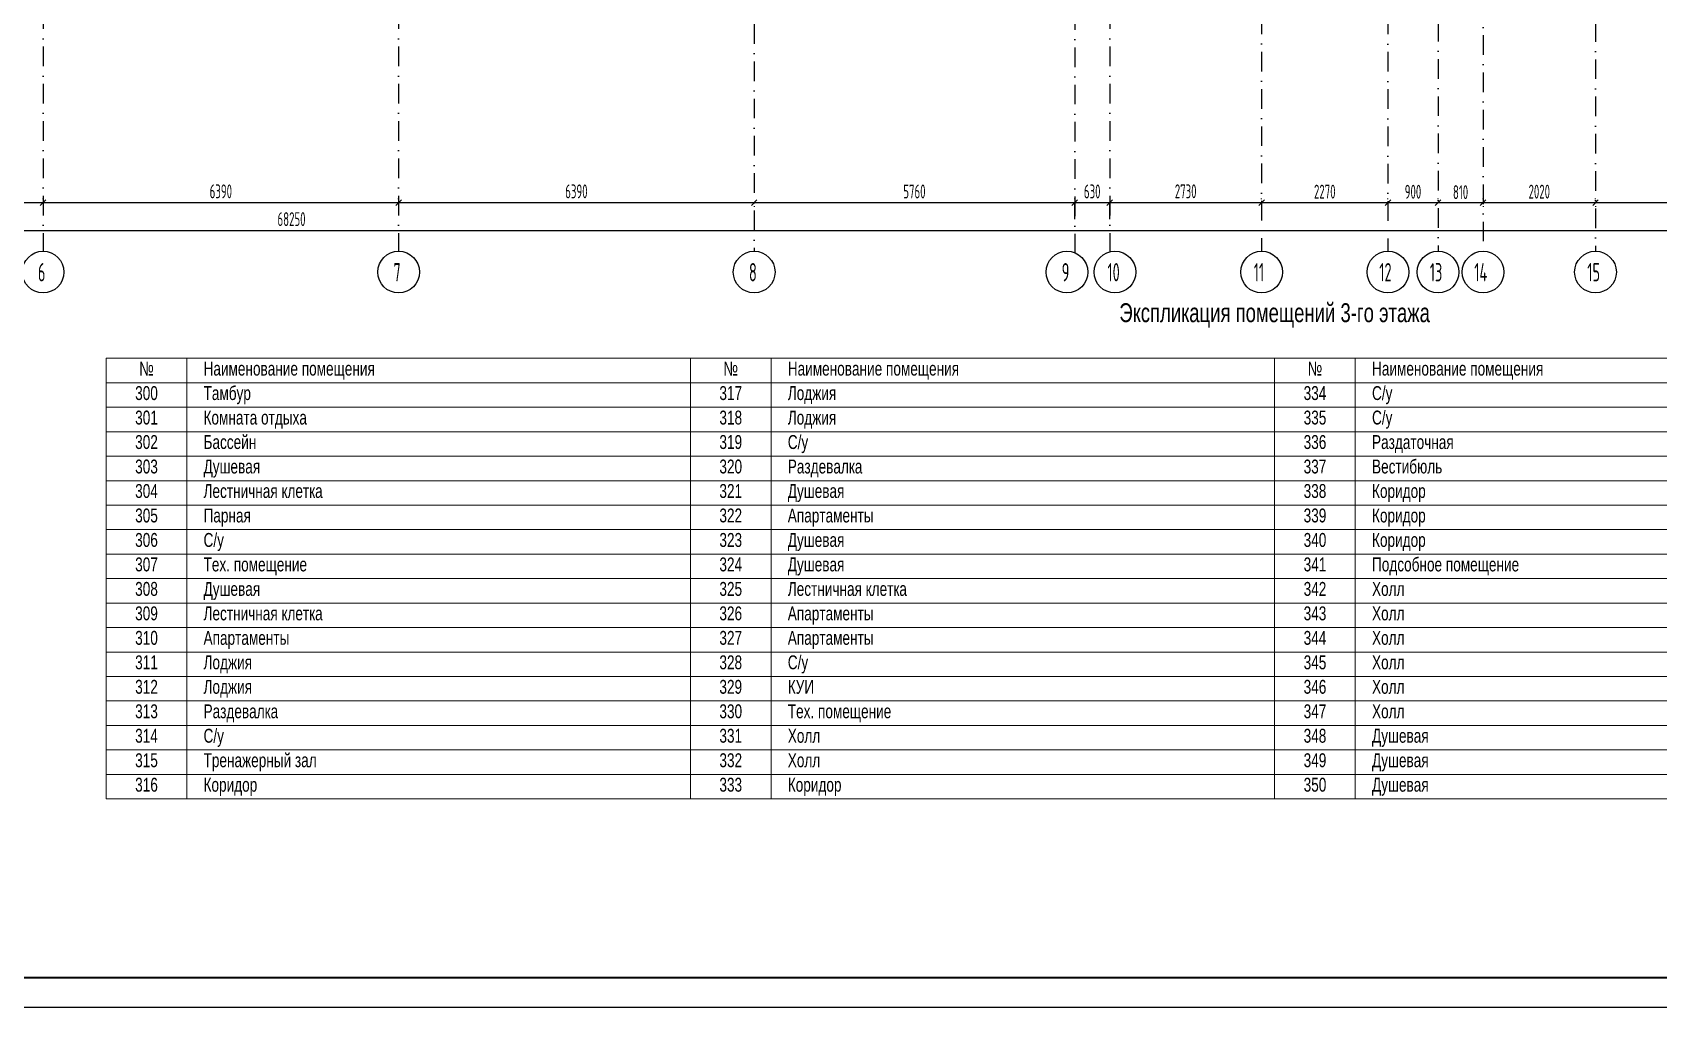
# Model space of a CAD drawing. Extents: x -1560602 to 321118, y -2308202 to -430103.
# Drawn here: x -1522324 to -1493102, y -2226596 to -2209070 of the extents above; entities that cross this region are included whole.
import ezdxf
from ezdxf.enums import TextEntityAlignment as Align

# ---------------------------------------------------------------- set-up
doc = ezdxf.new("R2010")
doc.units = 0
doc.header["$MEASUREMENT"] = 0
doc.header["$PDSIZE"] = -5
doc.linetypes.add('Dot & Dashed', pattern=[670.277762, 352.777767, -176.388884, 0, -141.111112])
doc.linetypes.add('Штрихпунктирная', pattern=[0.670278, 0.352778, -0.176389, 0, -0.141111])
doc.layers.get('0').update_dxf_attribs({"color": 255, "linetype": 'CONTINUOUS'})
doc.layers.get('Defpoints').update_dxf_attribs({"linetype": 'CONTINUOUS'})
doc.layers.add('Оси', color=253, linetype='Dot & Dashed')
doc.layers.add('РАЗМЕРЫ', color=255, linetype='CONTINUOUS')
doc.layers.add('Экспликация помещений', color=7, linetype='Continuous', lineweight=18)
doc.styles.add('2', font='arial.ttf', dxfattribs={"height": 2})
doc.styles.add('GOST 2.304', font='CS_Gost2304.shx', dxfattribs={"width": 0.7})
doc.styles.get("Standard").update_dxf_attribs({"font": 'spds.shx', "width": 0.7, "height": 250})
doc.styles.add('СГЕНЕРИР_СТИЛЬ_1', font='')
doc.styles.get('СГЕНЕРИР_СТИЛЬ_1').set_extended_font_data('GOST_type_A')
doc.dimstyles.new('SPDS', dxfattribs={"dimscale": 100, "dimtxt": 2.5, "dimasz": 1, "dimexe": 0.75, "dimexo": 0.625, "dimtad": 1, "dimdec": 0, "dimtxsty": 'GOST 2.304', "dimblk": 'OBLIQUE', "dimcen": 2.5, "dimdle": 1, "dimadec": 0, "dimazin": 2, "dimtfac": 0.75, "dimtdec": 0, "dimtmove": 0, "dimatfit": 0, "dimfxl": 1, "dimtolj": 1, "dimarcsym": 1})

# ---------------------------------------------------------------- blocks, each defined once
blk = doc.blocks.new('ARROWHEAD_6')
at = {"color": 0, "linetype": 'Continuous', "lineweight": 0}
for p, q in [((0, 0), (-1, 0)), ((-0.5, -0.5), (0.5, 0.5))]:
    blk.add_line(p, q, dxfattribs=at)
blk = doc.blocks.new('_Oblique')
at = {"color": 0, "linetype": 'ByBlock', "lineweight": -2}
blk.add_line((-0.5, -0.5), (0.5, 0.5), dxfattribs=at)
blk = doc.blocks.new('*D284')
at = {"layer": 'Defpoints', "color": 0, "transparency": 16777216}
for p in [(-1528524, -2212127), (-1522134, -2212127), (-1522134, -2212127)]:
    blk.add_point(p, dxfattribs=at)
at = {"layer": 'РАЗМЕРЫ', "color": 0, "lineweight": -2, "transparency": 16777216}
for p, q in [((-1528524, -2212064), (-1528524, -2212052)), ((-1522134, -2212064), (-1522134, -2212052)), ((-1528624, -2212127), (-1522034, -2212127))]:
    blk.add_line(p, q, dxfattribs=at)
at = {"layer": 'РАЗМЕРЫ', "color": 0, "lineweight": -2, "transparency": 16777216, "xscale": 100, "yscale": 100, "zscale": 100, "rotation": 180}
blk.add_blockref('_Oblique', (-1528524, -2212127), dxfattribs=at)
at = {"layer": 'РАЗМЕРЫ', "color": 0, "lineweight": -2, "transparency": 16777216, "xscale": 100, "yscale": 100, "zscale": 100}
blk.add_blockref('_Oblique', (-1522134, -2212127), dxfattribs=at)
at = {"layer": 'РАЗМЕРЫ', "color": 0, "transparency": 16777216, "insert": (-1525329, -2211925), "char_height": 250, "attachment_point": 5}
blk.add_mtext('\\A1;6390', dxfattribs=at)
blk = doc.blocks.new('*D285')
at = {"layer": 'Defpoints', "color": 0, "transparency": 16777216}
for p in [(-1522134, -2212127), (-1515744, -2212127), (-1515744, -2212127)]:
    blk.add_point(p, dxfattribs=at)
at = {"layer": 'РАЗМЕРЫ', "color": 0, "lineweight": -2, "transparency": 16777216}
for p, q in [((-1515744, -2212064), (-1515744, -2212052)), ((-1522234, -2212127), (-1515644, -2212127)), ((-1522134, -2212189), (-1522134, -2212202))]:
    blk.add_line(p, q, dxfattribs=at)
at = {"layer": 'РАЗМЕРЫ', "color": 0, "lineweight": -2, "transparency": 16777216, "xscale": 100, "yscale": 100, "zscale": 100, "rotation": 180}
blk.add_blockref('_Oblique', (-1522134, -2212127), dxfattribs=at)
at = {"layer": 'РАЗМЕРЫ', "color": 0, "lineweight": -2, "transparency": 16777216, "xscale": 100, "yscale": 100, "zscale": 100}
blk.add_blockref('_Oblique', (-1515744, -2212127), dxfattribs=at)
at = {"layer": 'РАЗМЕРЫ', "color": 0, "transparency": 16777216, "insert": (-1518939, -2211925), "char_height": 250, "attachment_point": 5}
blk.add_mtext('\\A1;6390', dxfattribs=at)
blk = doc.blocks.new('*D286')
at = {"layer": 'Defpoints', "color": 0, "transparency": 16777216}
for p in [(-1515744, -2212127), (-1509354, -2212127), (-1509354, -2212127)]:
    blk.add_point(p, dxfattribs=at)
at = {"layer": 'РАЗМЕРЫ', "color": 0, "lineweight": -2, "transparency": 16777216}
for p, q in [((-1515744, -2212064), (-1515744, -2212052)), ((-1515844, -2212127), (-1509254, -2212127)), ((-1509354, -2212189), (-1509354, -2212202))]:
    blk.add_line(p, q, dxfattribs=at)
at = {"layer": 'РАЗМЕРЫ', "color": 0, "lineweight": -2, "transparency": 16777216, "xscale": 100, "yscale": 100, "zscale": 100, "rotation": 180}
blk.add_blockref('_Oblique', (-1515744, -2212127), dxfattribs=at)
at = {"layer": 'РАЗМЕРЫ', "color": 0, "lineweight": -2, "transparency": 16777216, "xscale": 100, "yscale": 100, "zscale": 100}
blk.add_blockref('_Oblique', (-1509354, -2212127), dxfattribs=at)
at = {"layer": 'РАЗМЕРЫ', "color": 0, "transparency": 16777216, "insert": (-1512549, -2211925), "char_height": 250, "attachment_point": 5}
blk.add_mtext('\\A1;6390', dxfattribs=at)
blk = doc.blocks.new('*D287')
at = {"layer": 'Defpoints', "color": 0, "transparency": 16777216}
for p in [(-1509354, -2212127), (-1503594, -2212127), (-1503594, -2212127)]:
    blk.add_point(p, dxfattribs=at)
at = {"layer": 'РАЗМЕРЫ', "color": 0, "lineweight": -2, "transparency": 16777216}
for p, q in [((-1509454, -2212127), (-1503494, -2212127)), ((-1509354, -2212189), (-1509354, -2212202)), ((-1503594, -2212189), (-1503594, -2212202))]:
    blk.add_line(p, q, dxfattribs=at)
at = {"layer": 'РАЗМЕРЫ', "color": 0, "lineweight": -2, "transparency": 16777216, "xscale": 100, "yscale": 100, "zscale": 100, "rotation": 180}
blk.add_blockref('_Oblique', (-1509354, -2212127), dxfattribs=at)
at = {"layer": 'РАЗМЕРЫ', "color": 0, "lineweight": -2, "transparency": 16777216, "xscale": 100, "yscale": 100, "zscale": 100}
blk.add_blockref('_Oblique', (-1503594, -2212127), dxfattribs=at)
at = {"layer": 'РАЗМЕРЫ', "color": 0, "transparency": 16777216, "insert": (-1506474, -2211927), "char_height": 250, "attachment_point": 5}
blk.add_mtext('\\A1;5760', dxfattribs=at)
blk = doc.blocks.new('*D288')
at = {"layer": 'Defpoints', "color": 0, "transparency": 16777216}
for p in [(-1503594, -2212127), (-1502964, -2212123), (-1502964, -2212127)]:
    blk.add_point(p, dxfattribs=at)
at = {"layer": 'РАЗМЕРЫ', "color": 0, "lineweight": -2, "transparency": 16777216}
for p, q in [((-1503594, -2212064), (-1503594, -2212052)), ((-1503694, -2212127), (-1502864, -2212127)), ((-1502964, -2212185), (-1502964, -2212202))]:
    blk.add_line(p, q, dxfattribs=at)
at = {"layer": 'РАЗМЕРЫ', "color": 0, "lineweight": -2, "transparency": 16777216, "xscale": 100, "yscale": 100, "zscale": 100, "rotation": 180}
blk.add_blockref('_Oblique', (-1503594, -2212127), dxfattribs=at)
at = {"layer": 'РАЗМЕРЫ', "color": 0, "lineweight": -2, "transparency": 16777216, "xscale": 100, "yscale": 100, "zscale": 100}
blk.add_blockref('_Oblique', (-1502964, -2212127), dxfattribs=at)
at = {"layer": 'РАЗМЕРЫ', "color": 0, "transparency": 16777216, "insert": (-1503279, -2211927), "char_height": 250, "attachment_point": 5}
blk.add_mtext('\\A1;630', dxfattribs=at)
blk = doc.blocks.new('*D289')
at = {"layer": 'Defpoints', "color": 0, "transparency": 16777216}
for p in [(-1502964, -2212123), (-1500234, -2212127), (-1500234, -2212127)]:
    blk.add_point(p, dxfattribs=at)
at = {"layer": 'РАЗМЕРЫ', "color": 0, "lineweight": -2, "transparency": 16777216}
for p, q in [((-1500234, -2212064), (-1500234, -2212052)), ((-1503064, -2212127), (-1500134, -2212127)), ((-1502964, -2212185), (-1502964, -2212202))]:
    blk.add_line(p, q, dxfattribs=at)
at = {"layer": 'РАЗМЕРЫ', "color": 0, "lineweight": -2, "transparency": 16777216, "xscale": 100, "yscale": 100, "zscale": 100, "rotation": 180}
blk.add_blockref('_Oblique', (-1502964, -2212127), dxfattribs=at)
at = {"layer": 'РАЗМЕРЫ', "color": 0, "lineweight": -2, "transparency": 16777216, "xscale": 100, "yscale": 100, "zscale": 100}
blk.add_blockref('_Oblique', (-1500234, -2212127), dxfattribs=at)
at = {"layer": 'РАЗМЕРЫ', "color": 0, "transparency": 16777216, "insert": (-1501599, -2211924), "char_height": 250, "attachment_point": 5}
blk.add_mtext('\\A1;2730', dxfattribs=at)
blk = doc.blocks.new('*D290')
at = {"layer": 'Defpoints', "color": 0, "transparency": 16777216}
for p in [(-1500234, -2212127), (-1497964, -2212127), (-1497964, -2212127)]:
    blk.add_point(p, dxfattribs=at)
at = {"layer": 'РАЗМЕРЫ', "color": 0, "lineweight": -2, "transparency": 16777216}
for p, q in [((-1500234, -2212064), (-1500234, -2212052)), ((-1497964, -2212064), (-1497964, -2212052)), ((-1500334, -2212127), (-1497864, -2212127))]:
    blk.add_line(p, q, dxfattribs=at)
at = {"layer": 'РАЗМЕРЫ', "color": 0, "lineweight": -2, "transparency": 16777216, "xscale": 100, "yscale": 100, "zscale": 100, "rotation": 180}
blk.add_blockref('_Oblique', (-1500234, -2212127), dxfattribs=at)
at = {"layer": 'РАЗМЕРЫ', "color": 0, "lineweight": -2, "transparency": 16777216, "xscale": 100, "yscale": 100, "zscale": 100}
blk.add_blockref('_Oblique', (-1497964, -2212127), dxfattribs=at)
at = {"layer": 'РАЗМЕРЫ', "color": 0, "transparency": 16777216, "insert": (-1499099, -2211930), "char_height": 250, "attachment_point": 5}
blk.add_mtext('\\A1;2270', dxfattribs=at)
blk = doc.blocks.new('*D291')
at = {"layer": 'Defpoints', "color": 0, "transparency": 16777216}
for p in [(-1497964, -2212127), (-1497064, -2212127), (-1497064, -2212127)]:
    blk.add_point(p, dxfattribs=at)
at = {"layer": 'РАЗМЕРЫ', "color": 0, "lineweight": -2, "transparency": 16777216}
for p, q in [((-1497964, -2212064), (-1497964, -2212052)), ((-1497064, -2212064), (-1497064, -2212052)), ((-1498064, -2212127), (-1496964, -2212127))]:
    blk.add_line(p, q, dxfattribs=at)
at = {"layer": 'РАЗМЕРЫ', "color": 0, "lineweight": -2, "transparency": 16777216, "xscale": 100, "yscale": 100, "zscale": 100, "rotation": 180}
blk.add_blockref('_Oblique', (-1497964, -2212127), dxfattribs=at)
at = {"layer": 'РАЗМЕРЫ', "color": 0, "lineweight": -2, "transparency": 16777216, "xscale": 100, "yscale": 100, "zscale": 100}
blk.add_blockref('_Oblique', (-1497064, -2212127), dxfattribs=at)
at = {"layer": 'РАЗМЕРЫ', "color": 0, "transparency": 16777216, "insert": (-1497514, -2211932), "char_height": 250, "attachment_point": 5}
blk.add_mtext('\\A1;900', dxfattribs=at)
blk = doc.blocks.new('*D292')
at = {"layer": 'Defpoints', "color": 0, "transparency": 16777216}
for p in [(-1497064, -2212127), (-1496254, -2212127), (-1496254, -2212127)]:
    blk.add_point(p, dxfattribs=at)
at = {"layer": 'РАЗМЕРЫ', "color": 0, "lineweight": -2, "transparency": 16777216}
for p, q in [((-1497064, -2212064), (-1497064, -2212052)), ((-1497164, -2212127), (-1496154, -2212127)), ((-1496254, -2212189), (-1496254, -2212202))]:
    blk.add_line(p, q, dxfattribs=at)
at = {"layer": 'РАЗМЕРЫ', "color": 0, "lineweight": -2, "transparency": 16777216, "xscale": 100, "yscale": 100, "zscale": 100, "rotation": 180}
blk.add_blockref('_Oblique', (-1497064, -2212127), dxfattribs=at)
at = {"layer": 'РАЗМЕРЫ', "color": 0, "lineweight": -2, "transparency": 16777216, "xscale": 100, "yscale": 100, "zscale": 100}
blk.add_blockref('_Oblique', (-1496254, -2212127), dxfattribs=at)
at = {"layer": 'РАЗМЕРЫ', "color": 0, "transparency": 16777216, "insert": (-1496659, -2211939), "char_height": 250, "attachment_point": 5}
blk.add_mtext('\\A1;810', dxfattribs=at)
blk = doc.blocks.new('*D293')
at = {"layer": 'Defpoints', "color": 0, "transparency": 16777216}
for p in [(-1496254, -2212127), (-1494234, -2212127), (-1494234, -2212127)]:
    blk.add_point(p, dxfattribs=at)
at = {"layer": 'РАЗМЕРЫ', "color": 0, "lineweight": -2, "transparency": 16777216}
for p, q in [((-1496254, -2212064), (-1496254, -2212052)), ((-1494234, -2212064), (-1494234, -2212052)), ((-1496354, -2212127), (-1494134, -2212127))]:
    blk.add_line(p, q, dxfattribs=at)
at = {"layer": 'РАЗМЕРЫ', "color": 0, "lineweight": -2, "transparency": 16777216, "xscale": 100, "yscale": 100, "zscale": 100, "rotation": 180}
blk.add_blockref('_Oblique', (-1496254, -2212127), dxfattribs=at)
at = {"layer": 'РАЗМЕРЫ', "color": 0, "lineweight": -2, "transparency": 16777216, "xscale": 100, "yscale": 100, "zscale": 100}
blk.add_blockref('_Oblique', (-1494234, -2212127), dxfattribs=at)
at = {"layer": 'РАЗМЕРЫ', "color": 0, "transparency": 16777216, "insert": (-1495244, -2211930), "char_height": 250, "attachment_point": 5}
blk.add_mtext('\\A1;2020', dxfattribs=at)
blk = doc.blocks.new('*D294')
at = {"layer": 'Defpoints', "color": 0, "transparency": 16777216}
for p in [(-1494234, -2212127), (-1491194, -2212127), (-1491194, -2212127)]:
    blk.add_point(p, dxfattribs=at)
at = {"layer": 'РАЗМЕРЫ', "color": 0, "lineweight": -2, "transparency": 16777216}
for p, q in [((-1491194, -2212064), (-1491194, -2212052)), ((-1494334, -2212127), (-1491094, -2212127)), ((-1494234, -2212189), (-1494234, -2212202))]:
    blk.add_line(p, q, dxfattribs=at)
at = {"layer": 'РАЗМЕРЫ', "color": 0, "lineweight": -2, "transparency": 16777216, "xscale": 100, "yscale": 100, "zscale": 100, "rotation": 180}
blk.add_blockref('_Oblique', (-1494234, -2212127), dxfattribs=at)
at = {"layer": 'РАЗМЕРЫ', "color": 0, "lineweight": -2, "transparency": 16777216, "xscale": 100, "yscale": 100, "zscale": 100}
blk.add_blockref('_Oblique', (-1491194, -2212127), dxfattribs=at)
at = {"layer": 'РАЗМЕРЫ', "color": 0, "transparency": 16777216, "insert": (-1492714, -2211934), "char_height": 250, "attachment_point": 5}
blk.add_mtext('\\A1;3040', dxfattribs=at)
blk = doc.blocks.new('*D298')
at = {"layer": 'Defpoints', "color": 0, "transparency": 16777216}
for p in [(-1551794, -2212626), (-1483544, -2212626), (-1483544, -2212626)]:
    blk.add_point(p, dxfattribs=at)
at = {"layer": 'РАЗМЕРЫ', "color": 0, "lineweight": -2, "transparency": 16777216}
for p, q in [((-1551894, -2212626), (-1483444, -2212626)), ((-1551794, -2212564), (-1551794, -2212551)), ((-1483544, -2212564), (-1483544, -2212551))]:
    blk.add_line(p, q, dxfattribs=at)
at = {"layer": 'РАЗМЕРЫ', "color": 0, "lineweight": -2, "transparency": 16777216, "xscale": 100, "yscale": 100, "zscale": 100, "rotation": 180}
blk.add_blockref('_Oblique', (-1551794, -2212626), dxfattribs=at)
at = {"layer": 'РАЗМЕРЫ', "color": 0, "lineweight": -2, "transparency": 16777216, "xscale": 100, "yscale": 100, "zscale": 100}
blk.add_blockref('_Oblique', (-1483544, -2212626), dxfattribs=at)
at = {"layer": 'РАЗМЕРЫ', "color": 0, "transparency": 16777216, "insert": (-1517669, -2212424), "char_height": 250, "attachment_point": 5}
blk.add_mtext('\\A1;68250', dxfattribs=at)

msp = doc.modelspace()

# ---------------------------------------------------------------- linework, layer by layer
at = {"color": 0, "lineweight": 35, "ltscale": 100}
msp.add_line((-1477001.6, -2226064.3), (-1558501.6, -2226064.3), dxfattribs=at)
at = {"layer": 'Defpoints', "color": 0, "linetype": 'Continuous', "ltscale": 100}
msp.add_line((-1476440.2, -2226595.6), (-1560601.6, -2226595.6), dxfattribs=at)
at = {"layer": 'Оси', "color": 0, "linetype": 'Штрихпунктирная', "lineweight": -3, "ltscale": 1000}
for p, q in [((-1497063.7, -2155916.2), (-1497063.7, -2213001.2)), ((-1494233.7, -2163966.2), (-1494233.7, -2213001.2)), ((-1497963.7, -2185956.2), (-1497963.7, -2213001.2)), ((-1509353.7, -2186796.2), (-1509353.7, -2213001.2)), ((-1496253.7, -2187666.2), (-1496253.7, -2213001.2)), ((-1503593.7, -2189896.2), (-1503593.7, -2213028)), ((-1500233.7, -2202041.3), (-1500233.7, -2213001.2)), ((-1522133.7, -2202618.6), (-1522133.7, -2213001.2)), ((-1515743.7, -2202618.6), (-1515743.7, -2213001.2)), ((-1502963.7, -2202618.6), (-1502963.7, -2213013.1))]:
    msp.add_line(p, q, dxfattribs=at)
at = {"layer": 'Оси', "color": 0, "linetype": 'Continuous'}
for p, q in [((-1528523.6, -2212126.7), (-1522133.9, -2212126.7)), ((-1522133.6, -2212126.7), (-1515743.9, -2212126.7)), ((-1515743.6, -2212126.7), (-1509353.9, -2212126.7)), ((-1509353.6, -2212126.7), (-1503593.9, -2212126.7)), ((-1503593.7, -2212426.1), (-1503593.7, -2212126.5)), ((-1503593.7, -2212426.1), (-1503593.7, -2212126.5)), ((-1503593.6, -2212126.7), (-1502963.9, -2212126.7)), ((-1502963.7, -2212426.1), (-1502963.7, -2212126.5)), ((-1502963.7, -2212426.1), (-1502963.7, -2212126.5)), ((-1502963.6, -2212126.7), (-1500233.9, -2212126.7)), ((-1500233.6, -2212126.7), (-1497963.9, -2212126.7)), ((-1497963.6, -2212126.7), (-1497063.9, -2212126.7)), ((-1497063.6, -2212126.7), (-1496253.9, -2212126.7)), ((-1496253.6, -2212126.7), (-1494233.9, -2212126.7)), ((-1494233.6, -2212126.7), (-1491193.9, -2212126.7)), ((-1551793.6, -2212626.2), (-1483543.9, -2212626.2))]:
    msp.add_line(p, q, dxfattribs=at)
at = {"layer": 'Оси', "color": 0, "linetype": 'Continuous', "ltscale": 100}
for centre in [(-1522133.7, -2213376.2), (-1515743.7, -2213376.2), (-1509353.7, -2213376.2), (-1503732.8, -2213376.2), (-1502869.9, -2213376.2), (-1500233.7, -2213376.2), (-1497963.7, -2213376.2), (-1497063.7, -2213376.2), (-1496253.7, -2213376.2), (-1494233.7, -2213376.2)]:
    msp.add_circle(centre, 375, dxfattribs=at)
at = {"layer": 'Экспликация помещений', "lineweight": 18}
for p, q in [((-1521000, -2214926.2), (-1521000, -2222846.2)), ((-1521000, -2214926.2), (-1479000, -2214926.2)), ((-1519550, -2214926.2), (-1519550, -2222846.2)), ((-1510500, -2214926.2), (-1510500, -2222846.2)), ((-1509050, -2214926.2), (-1509050, -2222846.2)), ((-1500000, -2214926.2), (-1500000, -2222846.2)), ((-1498550, -2214926.2), (-1498550, -2222846.2)), ((-1521000, -2215366.2), (-1479000, -2215366.2)), ((-1521000, -2215806.2), (-1479000, -2215806.2)), ((-1521000, -2216246.2), (-1479000, -2216246.2)), ((-1521000, -2216686.2), (-1479000, -2216686.2)), ((-1521000, -2217126.2), (-1479000, -2217126.2)), ((-1521000, -2217566.2), (-1479000, -2217566.2)), ((-1521000, -2218006.2), (-1479000, -2218006.2)), ((-1521000, -2218446.2), (-1479000, -2218446.2)), ((-1521000, -2218886.2), (-1479000, -2218886.2)), ((-1521000, -2219326.2), (-1479000, -2219326.2)), ((-1521000, -2219766.2), (-1479000, -2219766.2)), ((-1521000, -2220206.2), (-1479000, -2220206.2)), ((-1521000, -2220646.2), (-1479000, -2220646.2)), ((-1521000, -2221086.2), (-1479000, -2221086.2)), ((-1521000, -2221526.2), (-1479000, -2221526.2)), ((-1521000, -2221966.2), (-1479000, -2221966.2)), ((-1521000, -2222406.2), (-1479000, -2222406.2)), ((-1521000, -2222846.2), (-1479000, -2222846.2))]:
    msp.add_line(p, q, dxfattribs=at)

# ---------------------------------------------------------------- block references
at = {"layer": 'Оси', "color": 0, "xscale": 0.1425, "yscale": 0.1425, "zscale": 0.1425}
for p in [(-1522133.7, -2212126.7), (-1515743.7, -2212126.7), (-1509353.7, -2212126.7), (-1503593.7, -2212126.7), (-1502963.7, -2212126.7), (-1500233.7, -2212126.7), (-1497963.7, -2212126.7), (-1497063.7, -2212126.7), (-1496253.7, -2212126.7), (-1494233.7, -2212126.7)]:
    msp.add_blockref('ARROWHEAD_6', p, dxfattribs=at)
at = {"layer": 'Оси', "color": 0, "xscale": 0.1425, "yscale": 0.1425, "zscale": 0.1425, "rotation": 180}
for p in [(-1522133.7, -2212126.7), (-1515743.7, -2212126.7), (-1509353.7, -2212126.7), (-1503593.7, -2212126.7), (-1502963.7, -2212126.7), (-1500233.7, -2212126.7), (-1497963.7, -2212126.7), (-1497063.7, -2212126.7), (-1496253.7, -2212126.7), (-1494233.7, -2212126.7)]:
    msp.add_blockref('ARROWHEAD_6', p, dxfattribs=at)

# ---------------------------------------------------------------- texts
at = {"layer": 'Оси', "color": 0, "linetype": 'Continuous', "width": 0.7}
for s, p in [('6', (-1522227.4, -2213543.6)), ('7', (-1515837.4, -2213543.6)), ('8', (-1509447.4, -2213543.6)), ('9', (-1503826.4, -2213543.6)), ('10', (-1503004.8, -2213543.6)), ('11', (-1500375, -2213543.6)), ('12', (-1498118.9, -2213543.6)), ('13', (-1497211.4, -2213543.6)), ('14', (-1496411.6, -2213543.6)), ('15', (-1494381, -2213543.6))]:
    msp.add_text(s, height=330, dxfattribs=at).set_placement(p)
at = {"layer": 'Оси', "color": 0, "ltscale": 100, "char_height": 0.23, "attachment_point": 5, "style": 'СГЕНЕРИР_СТИЛЬ_1'}
for s, insert in [('\\A1;6390000', (-1518938.7, -2212126.5)), ('\\A1;6390000', (-1512548.7, -2212126.5)), ('\\A1;5760000', (-1506473.7, -2212126.5)), ('\\A1;630000', (-1503278.7, -2212126.5)), ('\\A1;2730000', (-1501598.7, -2212126.5)), ('\\A1;2270000', (-1499098.7, -2212126.5)), ('\\A1;900000', (-1497513.7, -2212126.5)), ('\\A1;810000', (-1496658.7, -2212126.5)), ('\\A1;2020000', (-1495243.7, -2212126.5)), ('\\A1;68250000', (-1517668.7, -2212626))]:
    msp.add_mtext(s, dxfattribs=dict(at, insert=insert))
at = {"layer": 'Экспликация помещений', "style": '2', "width": 0.7}
for s, height, p in [('Экспликация помещений 3-го этажа', 340, (-1500000, -2214276.2)), ('№', 250, (-1520275, -2215236.2)), ('№', 250, (-1509775, -2215236.2)), ('№', 250, (-1499275, -2215236.2)), ('300', 250, (-1520275, -2215676.2)), ('317', 250, (-1509775, -2215676.2)), ('334', 250, (-1499275, -2215676.2)), ('301', 250, (-1520275, -2216116.2)), ('318', 250, (-1509775, -2216116.2)), ('335', 250, (-1499275, -2216116.2)), ('302', 250, (-1520275, -2216556.2)), ('319', 250, (-1509775, -2216556.2)), ('336', 250, (-1499275, -2216556.2)), ('303', 250, (-1520275, -2216996.2)), ('320', 250, (-1509775, -2216996.2)), ('337', 250, (-1499275, -2216996.2)), ('304', 250, (-1520275, -2217436.2)), ('321', 250, (-1509775, -2217436.2)), ('338', 250, (-1499275, -2217436.2)), ('305', 250, (-1520275, -2217876.2)), ('322', 250, (-1509775, -2217876.2)), ('339', 250, (-1499275, -2217876.2)), ('306', 250, (-1520275, -2218316.2)), ('323', 250, (-1509775, -2218316.2)), ('340', 250, (-1499275, -2218316.2)), ('307', 250, (-1520275, -2218756.2)), ('324', 250, (-1509775, -2218756.2)), ('341', 250, (-1499275, -2218756.2)), ('308', 250, (-1520275, -2219196.2)), ('325', 250, (-1509775, -2219196.2)), ('342', 250, (-1499275, -2219196.2)), ('309', 250, (-1520275, -2219636.2)), ('326', 250, (-1509775, -2219636.2)), ('343', 250, (-1499275, -2219636.2)), ('310', 250, (-1520275, -2220076.2)), ('327', 250, (-1509775, -2220076.2)), ('344', 250, (-1499275, -2220076.2)), ('311', 250, (-1520275, -2220516.2)), ('328', 250, (-1509775, -2220516.2)), ('345', 250, (-1499275, -2220516.2)), ('312', 250, (-1520275, -2220956.2)), ('329', 250, (-1509775, -2220956.2)), ('346', 250, (-1499275, -2220956.2)), ('313', 250, (-1520275, -2221396.2)), ('330', 250, (-1509775, -2221396.2)), ('347', 250, (-1499275, -2221396.2)), ('314', 250, (-1520275, -2221836.2)), ('331', 250, (-1509775, -2221836.2)), ('348', 250, (-1499275, -2221836.2)), ('315', 250, (-1520275, -2222276.2)), ('332', 250, (-1509775, -2222276.2)), ('349', 250, (-1499275, -2222276.2)), ('316', 250, (-1520275, -2222716.2)), ('333', 250, (-1509775, -2222716.2)), ('350', 250, (-1499275, -2222716.2))]:
    msp.add_text(s, height=height, dxfattribs=at).set_placement(p, align=Align.CENTER)
for s, p in [('Наименование помещения', (-1519250, -2215236.2)), ('Наименование помещения', (-1508750, -2215236.2)), ('Наименование помещения', (-1498250, -2215236.2)), ('Тамбур', (-1519250, -2215676.2)), ('Лоджия', (-1508750, -2215676.2)), ('С/у', (-1498250, -2215676.2)), ('Комната отдыха', (-1519250, -2216116.2)), ('Лоджия', (-1508750, -2216116.2)), ('С/у', (-1498250, -2216116.2)), ('Бассейн', (-1519250, -2216556.2)), ('С/у', (-1508750, -2216556.2)), ('Раздаточная', (-1498250, -2216556.2)), ('Душевая', (-1519250, -2216996.2)), ('Раздевалка', (-1508750, -2216996.2)), ('Вестибюль', (-1498250, -2216996.2)), ('Лестничная клетка', (-1519250, -2217436.2)), ('Душевая', (-1508750, -2217436.2)), ('Коридор', (-1498250, -2217436.2)), ('Парная', (-1519250, -2217876.2)), ('Апартаменты', (-1508750, -2217876.2)), ('Коридор', (-1498250, -2217876.2)), ('С/у', (-1519250, -2218316.2)), ('Душевая', (-1508750, -2218316.2)), ('Коридор', (-1498250, -2218316.2)), ('Тех. помещение', (-1519250, -2218756.2)), ('Душевая', (-1508750, -2218756.2)), ('Подсобное помещение', (-1498250, -2218756.2)), ('Душевая', (-1519250, -2219196.2)), ('Лестничная клетка', (-1508750, -2219196.2)), ('Холл', (-1498250, -2219196.2)), ('Лестничная клетка', (-1519250, -2219636.2)), ('Апартаменты', (-1508750, -2219636.2)), ('Холл', (-1498250, -2219636.2)), ('Апартаменты', (-1519250, -2220076.2)), ('Апартаменты', (-1508750, -2220076.2)), ('Холл', (-1498250, -2220076.2)), ('Лоджия', (-1519250, -2220516.2)), ('С/у', (-1508750, -2220516.2)), ('Холл', (-1498250, -2220516.2)), ('Лоджия', (-1519250, -2220956.2)), ('КУИ', (-1508750, -2220956.2)), ('Холл', (-1498250, -2220956.2)), ('Раздевалка', (-1519250, -2221396.2)), ('Тех. помещение', (-1508750, -2221396.2)), ('Холл', (-1498250, -2221396.2)), ('С/у', (-1519250, -2221836.2)), ('Холл', (-1508750, -2221836.2)), ('Душевая', (-1498250, -2221836.2)), ('Тренажерный зал', (-1519250, -2222276.2)), ('Холл', (-1508750, -2222276.2)), ('Душевая', (-1498250, -2222276.2)), ('Коридор', (-1519250, -2222716.2)), ('Коридор', (-1508750, -2222716.2)), ('Душевая', (-1498250, -2222716.2))]:
    msp.add_text(s, height=250, dxfattribs=at).set_placement(p)

# ---------------------------------------------------------------- dimensions: what is measured, and where the dimension line sits
at = {"layer": 'РАЗМЕРЫ', "color": 0}
for base, p1, p2, picture, middle in [((-1522133.7, -2212126.7), (-1528523.7, -2212126.7), (-1522133.7, -2212126.7), '*D284', (-1525328.7, -2211924.7)), ((-1515743.7, -2212126.7), (-1522133.7, -2212126.5), (-1515743.7, -2212126.7), '*D285', (-1518938.7, -2211924.7)), ((-1509353.7, -2212126.7), (-1515743.9, -2212126.7), (-1509353.7, -2212126.5), '*D286', (-1512548.8, -2211924.7)), ((-1503593.7, -2212126.7), (-1509353.7, -2212126.7), (-1503593.7, -2212126.7), '*D287', (-1506473.7, -2211926.8)), ((-1502963.7, -2212126.7), (-1503593.7, -2212126.7), (-1502963.7, -2212122.6), '*D288', (-1503278.7, -2211926.8)), ((-1500233.7, -2212126.7), (-1502963.7, -2212122.6), (-1500233.7, -2212126.7), '*D289', (-1501598.7, -2211924.3)), ((-1497963.7, -2212126.7), (-1500233.7, -2212126.7), (-1497963.7, -2212126.7), '*D290', (-1499098.7, -2211929.5)), ((-1497063.7, -2212126.7), (-1497963.7, -2212126.7), (-1497063.7, -2212126.7), '*D291', (-1497513.7, -2211932)), ((-1496253.7, -2212126.7), (-1497063.7, -2212126.7), (-1496253.7, -2212126.7), '*D292', (-1496658.7, -2211939.2)), ((-1494233.7, -2212126.7), (-1496253.7, -2212126.7), (-1494233.7, -2212126.7), '*D293', (-1495243.7, -2211929.5)), ((-1491193.7, -2212126.7), (-1494233.7, -2212126.5), (-1491193.7, -2212126.7), '*D294', (-1492713.7, -2211934)), ((-1483543.9, -2212626.2), (-1551793.7, -2212626.2), (-1483543.9, -2212626.2), '*D298', (-1517668.8, -2212423.8))]:
    dim = msp.add_linear_dim(base=base, p1=p1, p2=p2, dimstyle='SPDS', override={"dimscale": 100, "dimlfac": 1, "dimtxsty": 'STANDARD', "dimtolj": 1}, dxfattribs=at)
    dim.commit()
    dim.dimension.update_dxf_attribs({"geometry": picture, "text_midpoint": middle})

doc.saveas('drawing.dxf')
